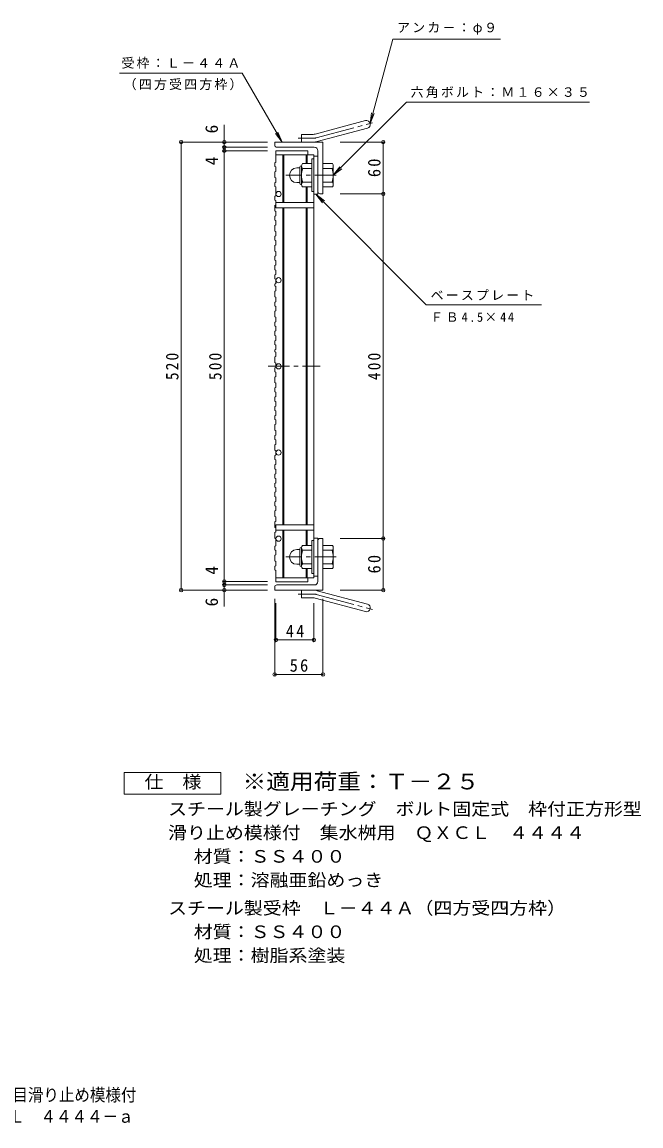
# Model space of a CAD drawing. Units: millimetres at full size, sheet at 1:5. Extents: x -861 to 783, y -691 to 658.
# Drawn here: x 65 to 783, y -691 to 590 of the extents above; entities that cross this region are included whole.
import ezdxf
from ezdxf.enums import TextEntityAlignment as Align

# ---------------------------------------------------------------- set-up
doc = ezdxf.new("R2010")
doc.units = ezdxf.units.MM
doc.header["$LTSCALE"] = 5
doc.header["$PDMODE"] = 32
doc.header["$PDSIZE"] = 4
doc.linetypes.add('CHAIN1', pattern=[8, 5, -1, 1, -1])
doc.linetypes.add('CHAIN2', pattern=[12, 9, -1, 1, -1])
for name, color, linetype, lineweight in [('E-1', 2, 'Continuous', 9), ('E-2', 3, 'Continuous', 9), ('E-4', 7, 'Continuous', 9), ('E-5', 7, 'Continuous', 9), ('F-4_F-4ﾚｲﾔ', 2, 'Continuous', 9)]:
    doc.layers.add(name, color=color, linetype=linetype, lineweight=lineweight)
doc.layers.add('F-5_F-5ﾚｲﾔ', color=2, linetype='Continuous')
doc.styles.add('ＭＳ ゴシック', font='')
doc.styles.get('ＭＳ ゴシック').set_extended_font_data('MS Gothic')

msp = doc.modelspace()

# ---------------------------------------------------------------- linework, layer by layer
at = {"layer": 'E-1'}
for p, q in [((405.329, 460.301), (463.519, 475.893)), ((407.658, 451.608), (465.849, 467.2)), ((358.184, 447.494), (358.184, 450.994)), ((414.184, 450.994), (358.184, 450.994)), ((389.184, 450.994), (389.184, 459.995)), ((402.999, 459.995), (389.184, 459.995)), ((414.184, 450.994), (414.184, 390.995)), ((404.184, 444.994), (360.684, 444.994)), ((408.184, 440.994), (408.184, 393.494)), ((389.184, 423.494), (389.384, 423.494)), ((389.384, 423.245), (389.384, 401.744)), ((401.384, 425.994), (390.423, 425.994)), ((401.384, 431.494), (401.384, 393.494)), ((403.684, 431.494), (401.384, 431.494)), ((414.184, 425.994), (425.146, 425.994)), ((426.384, 423.494), (426.184, 423.494)), ((426.184, 423.245), (426.184, 401.744)), ((383.874, 420.995), (387.384, 420.995)), ((387.384, 403.294), (387.384, 421.695)), ((401.384, 420.495), (390.423, 420.495)), ((414.184, 420.495), (425.146, 420.495)), ((383.884, 403.994), (387.384, 403.994)), ((389.184, 401.495), (389.384, 401.495)), ((401.384, 404.494), (390.423, 404.494)), ((401.384, 398.994), (390.423, 398.994)), ((414.184, 404.494), (425.146, 404.494)), ((414.184, 398.994), (425.146, 398.994)), ((426.384, 401.495), (426.184, 401.495)), ((403.684, 393.494), (401.384, 393.494)), ((410.684, 390.995), (414.184, 390.995)), ((401.384, -49.507), (401.384, -11.507)), ((403.684, -11.507), (401.384, -11.507)), ((408.184, -59.007), (408.184, -11.507)), ((410.684, -9.007), (414.184, -9.007)), ((414.184, -69.007), (414.184, -9.007)), ((383.884, -22.007), (387.384, -22.007)), ((387.384, -21.307), (387.384, -39.707)), ((389.184, -19.507), (389.384, -19.507)), ((389.384, -41.257), (389.384, -19.757)), ((401.384, -17.007), (390.423, -17.007)), ((401.384, -22.507), (390.423, -22.507)), ((414.184, -17.007), (425.146, -17.007)), ((414.184, -22.507), (425.146, -22.507)), ((426.384, -19.507), (426.184, -19.507)), ((426.184, -41.257), (426.184, -19.757)), ((383.874, -39.007), (387.384, -39.007)), ((389.184, -41.507), (389.384, -41.507)), ((401.384, -38.507), (390.423, -38.507)), ((401.384, -44.007), (390.423, -44.007)), ((403.684, -49.507), (401.384, -49.507)), ((414.184, -38.507), (425.146, -38.507)), ((414.184, -44.007), (425.146, -44.007)), ((426.384, -41.507), (426.184, -41.507)), ((404.184, -63.007), (360.684, -63.007)), ((358.184, -65.507), (358.184, -69.007)), ((414.184, -69.007), (358.184, -69.007)), ((389.184, -69.007), (389.184, -78.007)), ((407.658, -69.62), (465.849, -85.213)), ((402.999, -78.007), (389.184, -78.007)), ((405.329, -78.314), (463.519, -93.906))]:
    msp.add_line(p, q, dxfattribs=at)
at = {"layer": 'E-1', "linetype": 'CHAIN2'}
for p, q in [((406.493, 455.954), (471.66, 473.416)), ((402.999, 455.494), (385.379, 455.494)), ((402.999, -73.507), (385.379, -73.507)), ((406.493, -73.967), (471.66, -91.428))]:
    msp.add_line(p, q, dxfattribs=at)
at = {"layer": 'E-1', "linetype": 'CHAIN1'}
for p, q in [((429.69, 412.494), (371.083, 412.494)), ((429.69, -30.507), (371.083, -30.507))]:
    msp.add_line(p, q, dxfattribs=at)
at = {"layer": 'E-1'}
for centre, radius, start, end in [((464.684, 471.547), 4.5, 285.00014, 104.99991), ((402.999, 468.994), 9, 270, 285.00002), ((402.999, 468.994), 18, 270, 285), ((360.684, 447.494), 2.5, 180, 270), ((404.184, 440.994), 4, 0, 90), ((389.184, 421.695), 1.8, 90, 180), ((393.544, 423.245), 4.16, 138.61835, 221.37988), ((422.024, 423.245), 4.16, 318.62012, 41.38165), ((383.874, 412.504), 8.49, 90, 180), ((383.884, 412.494), 8.5, 180, 270), ((413.384, 412.494), 24, 160.52881, 199.47119), ((402.184, 412.494), 24, 340.52881, 19.47119), ((389.184, 403.294), 1.8, 180, 270), ((393.544, 401.744), 4.16, 138.62012, 221.38165), ((422.024, 401.744), 4.16, 318.61835, 41.37988), ((410.684, 393.494), 2.5, 180, 270), ((410.684, -11.507), 2.5, 90, 180), ((383.884, -30.507), 8.5, 90, 180), ((389.184, -21.307), 1.8, 90, 180), ((393.544, -19.757), 4.16, 138.61835, 221.37988), ((413.384, -30.507), 24, 160.52881, 199.47119), ((402.184, -30.507), 24, 340.52881, 19.47119), ((422.024, -19.757), 4.16, 318.62012, 41.38165), ((383.874, -30.517), 8.49, 180, 270), ((389.184, -39.707), 1.8, 180, 270), ((393.544, -41.257), 4.16, 138.62012, 221.38165), ((422.024, -41.257), 4.16, 318.61835, 41.37988), ((360.684, -65.507), 2.5, 90, 180), ((404.184, -59.007), 4, 270, 0), ((402.999, -87.007), 18, 75, 90), ((402.999, -87.007), 9, 74.99998, 90), ((464.684, -89.559), 4.5, 255.00009, 74.99986)]:
    msp.add_arc(centre, radius, start, end, dxfattribs=at)
at = {"layer": 'E-1', "linetype": 'CHAIN2'}
for centre, start, end in [((402.999, 468.994), 270, 284.99995), ((402.999, -87.007), 75.00005, 90)]:
    msp.add_arc(centre, 13.5, start, end, dxfattribs=at)
at = {"layer": 'E-2'}
for p, q in [((359.684, 427.601), (359.684, 440.744)), ((396.684, 440.744), (359.684, 440.744)), ((403.684, 436.245), (359.684, 436.245)), ((367.684, 436.245), (367.684, 380.745)), ((368.684, 436.245), (368.684, 380.745)), ((394.684, 436.245), (394.684, 425.994)), ((395.684, 436.245), (395.684, 425.994)), ((396.684, 440.744), (396.684, 436.245)), ((403.684, 436.245), (403.684, -54.757)), ((358.184, 427.089), (359.684, 427.601)), ((408.184, 434.745), (403.684, 434.745)), ((408.184, 390.744), (408.184, 434.745)), ((358.184, 416.546), (359.684, 417.057)), ((358.184, 403.863), (359.684, 404.374)), ((359.684, 409.487), (359.684, 404.374)), ((394.684, 398.994), (394.684, 380.745)), ((395.684, 398.994), (395.684, 380.745)), ((358.184, 388.137), (359.684, 388.648)), ((358.184, 388.137), (358.184, 383.729)), ((359.684, 393.761), (359.684, 388.648)), ((408.184, 390.744), (403.684, 390.744)), ((358.184, 377.593), (359.684, 378.105)), ((403.684, 380.745), (359.684, 380.745)), ((403.684, 374.745), (359.684, 374.745)), ((367.684, 374.745), (367.684, 6.743)), ((368.684, 374.745), (368.684, 6.743)), ((394.684, 374.745), (394.684, 6.743)), ((395.684, 374.745), (395.684, 6.743)), ((358.184, 364.91), (359.684, 365.421)), ((359.684, 370.535), (359.684, 365.421)), ((359.684, 359.992), (359.684, 354.878)), ((358.184, 354.367), (359.684, 354.878)), ((359.684, 347.308), (359.684, 342.195)), ((358.184, 341.684), (359.684, 342.195)), ((359.684, 336.765), (359.684, 331.652)), ((358.184, 331.141), (359.684, 331.652)), ((359.684, 324.082), (359.684, 318.969)), ((358.184, 318.457), (359.684, 318.969)), ((358.184, 307.914), (359.684, 308.426)), ((358.184, 307.914), (358.184, 302.935)), ((359.684, 313.539), (359.684, 308.426)), ((358.184, 302.935), (359.684, 302.423)), ((359.684, 297.31), (359.684, 302.423)), ((358.184, 292.391), (359.684, 291.88)), ((359.684, 286.767), (359.684, 291.88)), ((358.184, 277.98), (359.684, 278.491)), ((359.684, 270.921), (359.684, 265.808)), ((358.184, 265.297), (359.684, 265.808)), ((359.684, 260.378), (359.684, 255.265)), ((358.184, 254.754), (359.684, 255.265)), ((359.684, 247.695), (359.684, 242.582)), ((358.184, 242.07), (359.684, 242.582)), ((358.184, 231.527), (359.684, 232.039)), ((358.184, 231.527), (358.184, 226.548)), ((359.684, 237.152), (359.684, 232.039)), ((358.184, 226.548), (359.684, 226.036)), ((359.684, 220.923), (359.684, 226.036)), ((358.184, 216.004), (359.684, 215.493)), ((359.684, 210.38), (359.684, 215.493)), ((358.184, 201.593), (359.684, 202.104)), ((359.684, 194.534), (359.684, 189.421)), ((358.184, 188.91), (359.684, 189.421)), ((359.684, 183.991), (359.684, 178.878)), ((358.184, 178.367), (359.684, 178.878)), ((359.684, 171.308), (359.684, 166.195)), ((358.184, 165.683), (359.684, 166.195)), ((358.184, 155.14), (359.684, 155.651)), ((358.184, 155.14), (358.184, 150.161)), ((359.684, 160.765), (359.684, 155.651)), ((358.184, 150.161), (359.684, 149.649)), ((359.684, 144.536), (359.684, 149.649)), ((358.184, 139.617), (359.684, 139.106)), ((358.184, 133.481), (359.684, 133.993)), ((358.184, 133.481), (358.184, 129.202)), ((359.684, 128.691), (358.184, 129.202)), ((359.684, 133.993), (359.684, 139.106)), ((359.684, 128.691), (359.684, 123.577)), ((358.184, 123.066), (359.684, 123.577)), ((359.684, 116.007), (359.684, 110.894)), ((358.184, 110.383), (359.684, 110.894)), ((359.684, 105.464), (359.684, 100.351)), ((358.184, 99.84), (359.684, 100.351)), ((359.684, 92.781), (359.684, 87.668)), ((358.184, 87.156), (359.684, 87.668)), ((358.184, 76.613), (359.684, 77.125)), ((359.684, 82.238), (359.684, 77.125)), ((358.184, 76.613), (358.184, 71.634)), ((358.184, 71.634), (359.684, 71.122)), ((359.684, 66.009), (359.684, 71.122)), ((358.184, 61.09), (359.684, 60.579)), ((358.184, 54.955), (359.684, 55.466)), ((358.184, 50.675), (358.184, 54.955)), ((359.684, 55.466), (359.684, 60.579)), ((358.184, 44.539), (359.684, 45.051)), ((358.184, 44.539), (358.184, 39.56)), ((358.184, 39.56), (359.684, 39.048)), ((359.684, 33.935), (359.684, 39.048)), ((358.184, 29.016), (359.684, 28.505)), ((359.684, 23.392), (359.684, 28.505)), ((358.184, 22.881), (359.684, 23.392)), ((358.184, 22.881), (358.184, 16.578)), ((359.684, 16.066), (358.184, 16.578)), ((358.184, 3.894), (359.684, 3.383)), ((359.684, 6.743), (403.684, 6.743)), ((359.684, 0.743), (403.684, 0.743)), ((367.684, -54.757), (367.684, 0.743)), ((368.684, -54.757), (368.684, 0.743)), ((394.684, -17.007), (394.684, 0.743)), ((395.684, -17.007), (395.684, 0.743)), ((358.184, -8.832), (358.184, -2.241)), ((358.184, -8.832), (359.684, -9.343)), ((359.684, -17.456), (359.684, -9.343)), ((408.184, -8.757), (403.684, -8.757)), ((408.184, -8.757), (408.184, -52.757)), ((358.184, -22.375), (359.684, -22.886)), ((359.684, -28), (359.684, -22.886)), ((358.184, -35.058), (359.684, -35.57)), ((358.184, -45.601), (359.684, -46.113)), ((359.684, -59.257), (359.684, -46.113)), ((394.684, -54.757), (394.684, -44.007)), ((395.684, -54.757), (395.684, -44.007)), ((403.684, -54.757), (359.684, -54.757)), ((359.684, -59.257), (396.684, -59.257)), ((396.684, -59.257), (396.684, -54.757)), ((408.184, -52.757), (403.684, -52.757))]:
    msp.add_line(p, q, dxfattribs=at)
at = {"layer": 'E-2', "linetype": 'CHAIN1'}
msp.add_line((350.513, 190.994), (410.953, 190.994), dxfattribs=at)
at = {"layer": 'E-2'}
for points in [[(358.184, 427.089), (358.184, 422.682), (359.684, 422.17), (359.684, 417.057)], [(358.184, 416.546), (358.184, 409.999), (359.684, 409.487)], [(358.184, 403.863), (358.184, 399.455), (359.684, 398.944), (359.684, 393.831)], [(358.184, 383.729), (359.684, 383.218), (359.684, 374.745)], [(358.184, 377.593), (358.184, 371.046), (359.684, 370.535)], [(358.184, 364.91), (358.184, 360.503), (359.684, 359.992)], [(358.184, 354.367), (358.184, 347.82), (359.684, 347.308)], [(358.184, 341.684), (358.184, 337.276), (359.684, 336.765)], [(358.184, 331.141), (358.184, 324.593), (359.684, 324.082)], [(358.184, 318.457), (358.184, 314.05), (359.684, 313.539)], [(358.184, 292.391), (358.184, 296.799), (359.684, 297.31)], [(358.184, 284.116), (358.184, 286.255), (359.684, 286.767)], [(358.184, 284.116), (359.684, 283.605), (359.684, 278.491)], [(358.184, 277.98), (358.184, 271.433), (359.684, 270.921)], [(358.184, 265.297), (358.184, 260.889), (359.684, 260.378)], [(358.184, 254.754), (358.184, 248.206), (359.684, 247.695)], [(358.184, 242.07), (358.184, 237.663), (359.684, 237.152)], [(358.184, 216.004), (358.184, 220.412), (359.684, 220.923)], [(358.184, 207.729), (358.184, 209.868), (359.684, 210.38)], [(358.184, 207.729), (359.684, 207.218), (359.684, 202.104)], [(358.184, 201.593), (358.184, 195.046), (359.684, 194.534)], [(358.184, 188.91), (358.184, 184.502), (359.684, 183.991)], [(358.184, 178.367), (358.184, 171.819), (359.684, 171.308)], [(358.184, 165.683), (358.184, 161.276), (359.684, 160.765)], [(358.184, 139.617), (358.184, 144.025), (359.684, 144.536)], [(358.184, 123.066), (358.184, 116.519), (359.684, 116.007)], [(358.184, 110.383), (358.184, 105.975), (359.684, 105.464)], [(358.184, 99.84), (358.184, 93.292), (359.684, 92.781)], [(358.184, 87.156), (358.184, 82.749), (359.684, 82.238)], [(358.184, 61.09), (358.184, 65.498), (359.684, 66.009)], [(358.184, 50.675), (359.684, 50.164), (359.684, 45.051)], [(358.184, 29.016), (358.184, 33.424), (359.684, 33.935)], [(358.184, 3.894), (358.184, 10.442), (359.684, 10.953), (359.684, 16.066)], [(358.184, -2.241), (359.684, -1.267), (359.684, 6.743)], [(358.184, -22.375), (358.184, -17.968), (359.684, -17.456)], [(358.184, -35.058), (358.184, -28.511), (359.684, -28)], [(358.184, -45.601), (358.184, -41.194), (359.684, -40.683), (359.684, -35.57)]]:
    msp.add_lwpolyline(points, dxfattribs=at)
for centre in [(362.684, 390.744), (362.684, 290.744), (362.684, 190.744), (362.684, 90.744), (362.684, -9.257)]:
    msp.add_circle(centre, 3, dxfattribs=at)
at = {"layer": 'E-4'}
for p, q in [((299.684, 444.994), (299.684, 471.111)), ((248.184, 450.994), (349.684, 450.994)), ((249.684, -69.007), (249.684, 450.994)), ((485.684, 450.994), (434.184, 450.994)), ((484.184, 390.994), (484.184, 450.994)), ((298.184, 444.994), (349.684, 444.994)), ((298.184, 440.994), (349.684, 440.994)), ((299.684, 440.994), (299.684, 444.994)), ((299.684, -59.007), (299.684, 440.994)), ((485.684, 390.994), (434.184, 390.994)), ((484.184, -9.007), (484.184, 390.994)), ((485.684, -9.007), (434.184, -9.007)), ((484.184, -69.007), (484.184, -9.007)), ((298.184, -59.007), (349.684, -59.007)), ((298.184, -63.007), (349.684, -63.007)), ((299.684, -63.007), (299.684, -59.007)), ((299.684, -87.874), (299.684, -63.007)), ((248.184, -69.007), (349.684, -69.007)), ((485.684, -69.007), (434.184, -69.007)), ((358.184, -168.363), (358.184, -79.007)), ((359.684, -128.363), (359.684, -84.007)), ((403.684, -128.363), (403.684, -84.007)), ((414.184, -168.363), (414.184, -79.007)), ((403.684, -126.863), (359.684, -126.863)), ((358.184, -166.863), (414.184, -166.863))]:
    msp.add_line(p, q, dxfattribs=at)
for p in [(249.684, 450.994), (299.684, 450.994), (484.184, 450.994), (299.684, 444.994), (299.684, 440.994), (484.184, 390.994), (484.184, -9.007), (299.684, -59.007), (299.684, -63.007), (249.684, -69.007), (299.684, -69.007), (484.184, -69.007), (359.684, -126.863), (403.684, -126.863), (358.184, -166.863), (414.184, -166.863)]:
    msp.add_point(p, dxfattribs=at)
at = {"layer": 'E-5'}
for p, q in [((469.031, 472.711), (495.235, 570.506)), ((620.235, 570.506), (495.235, 570.506)), ((177.89, 531.181), (320.39, 531.181)), ((366.684, 450.996), (320.39, 531.181)), ((469.031, 472.711), (470.662, 485.104)), ((469.031, 472.711), (473.814, 484.26)), ((366.684, 450.996), (361.901, 462.545)), ((366.684, 450.996), (359.075, 460.913)), ((426.184, 412.494), (433.794, 422.411)), ((426.184, 412.494), (436.101, 420.104)), ((405.933, 390.497), (534.13, 262.3)), ((405.933, 390.497), (415.85, 382.887)), ((405.933, 390.497), (413.543, 380.58)), ((534.13, 262.3), (667.88, 262.3))]:
    msp.add_line(p, q, dxfattribs=at)
msp.add_lwpolyline([(426.184, 412.494), (510.976, 497.286), (723.476, 497.286)], dxfattribs=at)
at = {"layer": 'F-4_F-4ﾚｲﾔ'}
msp.add_lwpolyline([(183.353, -305.753), (183.353, -280.752), (295.852, -280.752), (295.852, -305.753)], close=True, dxfattribs=at)

# ---------------------------------------------------------------- texts
at = {"layer": 'E-4', "color": 2, "style": 'ＭＳ ゴシック'}
for s, p in [('6', (296.684, 461.111)), ('4', (296.684, 424.164)), ('4', (296.684, -51.054)), ('6', (296.684, -87.874))]:
    msp.add_text(s, height=14.66, rotation=90, dxfattribs=at).set_placement(p, align=Align.BOTTOM_LEFT)
at = {"layer": 'E-4', "color": 2, "char_height": 14.66, "attachment_point": 7, "rotation": 90, "style": 'ＭＳ ゴシック'}
for s, insert in [('\\T1.27;\\W0.95;60', (481.184, 410.369)), ('\\T1.27;\\W0.9;520', (246.684, 174.744)), ('\\T1.27;\\W0.9;500', (296.684, 174.744)), ('\\T1.27;\\W0.9;400', (481.184, 174.744)), ('\\T1.27;\\W0.95;60', (481.184, -49.632))]:
    msp.add_mtext(s, dxfattribs=dict(at, insert=insert))
at = {"layer": 'E-4', "color": 2, "char_height": 14.66, "attachment_point": 7, "style": 'ＭＳ ゴシック'}
for s, insert in [('\\T1.27;\\W0.95;44', (371.059, -123.863)), ('\\T1.27;\\W0.95;56', (375.559, -163.863))]:
    msp.add_mtext(s, dxfattribs=dict(at, insert=insert))
at = {"layer": 'E-5', "char_height": 11, "attachment_point": 7, "style": 'ＭＳ ゴシック'}
for s, insert in [('\\T1.17;アンカ－：φ９', (500.235, 575.506)), ('\\T1.17;受枠：Ｌ－４４Ａ', (180.39, 536.181)), ('\\T1.17;（四方受四方枠）', (182.89, 511.181)), ('\\T1.17;六角ボルト：Ｍ１６×３５', (515.976, 502.286)), ('\\T1.17;ベースプレート', (539.13, 267.3)), ('\\T1.26;\\W0.95;ＦＢ4.5×44', (539.13, 242.3))]:
    msp.add_mtext(s, dxfattribs=dict(at, insert=insert))
at = {"layer": 'F-4_F-4ﾚｲﾔ', "style": 'ＭＳ ゴシック', "width": 1.1}
for s, p in [('仕\u3000様', (207.102, -303.252)), ('スチール製グレーチング\u3000ボルト固定式\u3000枠付正方形型', (234.397, -334.712)), ('滑り止め模様付\u3000集水桝用\u3000ＱＸＣＬ\u3000４４４４', (234.397, -362.212)), ('材質：ＳＳ４００', (264.253, -389.712)), ('処理：溶融亜鉛めっき', (264.253, -417.212)), ('スチール製受枠\u3000Ｌ－４４Ａ（四方受四方枠）', (234.397, -449.712)), ('材質：ＳＳ４００', (264.253, -477.212)), ('処理：樹脂系塗装', (264.253, -504.712))]:
    msp.add_text(s, height=14.66, dxfattribs=at).set_placement(p, align=Align.BOTTOM_LEFT)
at = {"layer": 'F-5_F-5ﾚｲﾔ', "color": 3, "style": 'ＭＳ ゴシック', "width": 1.1}
msp.add_text('※適用荷重：Ｔ－２５', height=18.33, dxfattribs=at).set_placement((320.852, -305.753), align=Align.BOTTOM_LEFT)
at = {"layer": 'F-5_F-5ﾚｲﾔ', "style": 'ＭＳ ゴシック', "width": 0.9}
for s, p in [('スチール製グレーチング\u3000ボルト固定式\u3000枠付正方形型\u3000細目滑り止め模様付', (-432.15, -666.554)), ('集水桝用\u3000クッションなし\u3000ＱＸＣＬ\u3000４４４４－ａ', (-237.581, -691.554))]:
    msp.add_text(s, height=14.66, dxfattribs=at).set_placement(p, align=Align.BOTTOM_LEFT)

doc.saveas('drawing.dxf')
